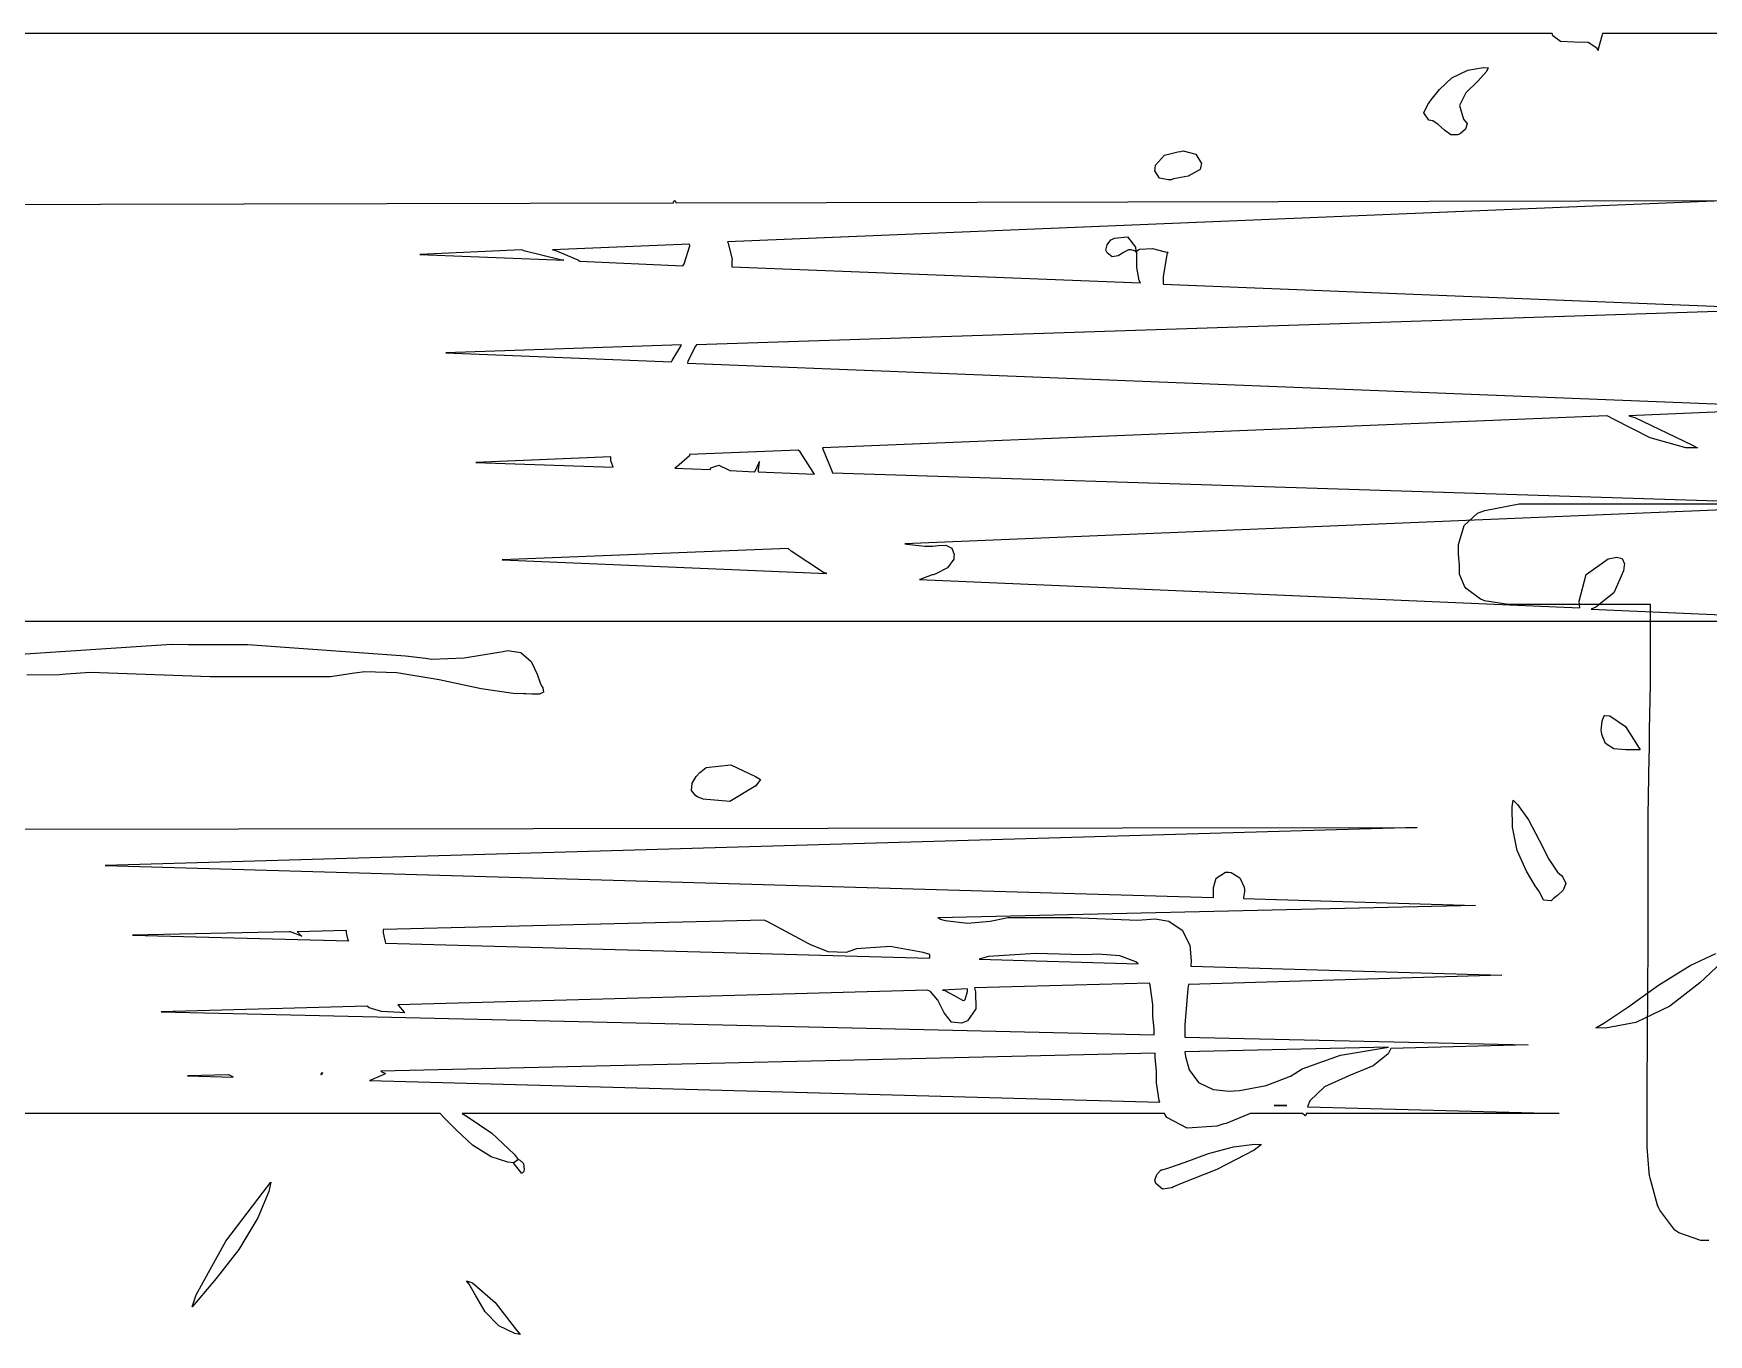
# Model space of a CAD drawing. Extents: x 103 to 248, y 22 to 332.
# Drawn here: x 129.2 to 180.9, y 223.1 to 263.2 of the extents above; entities that cross this region are included whole.
import ezdxf

# ---------------------------------------------------------------- set-up
doc = ezdxf.new("R2010")
doc.units = 0
doc.header["$MEASUREMENT"] = 0

msp = doc.modelspace()

# ---------------------------------------------------------------- linework, layer by layer
at = {"color": 32}
for points in [[(184.362, 263.208), (177.624, 263.208), (177.614, 263.164), (177.491, 262.723), (177.483, 262.679), (177.45, 262.76), (177.183, 262.931), (176.75, 262.944), (176.331, 262.957), (176.094, 263.134), (176.072, 263.208), (114.793, 263.208)], [(118.04, 257.917), (148.978, 257.987), (148.978, 258.005), (149.003, 258.049), (149.013, 258.057), (149.021, 258.049), (149.049, 258.003), (149.049, 257.987), (181.574, 258.057), (150.636, 256.786), (150.662, 256.742), (150.785, 256.241), (150.777, 256.187), (150.777, 256.143), (150.777, 256.044), (150.777, 256.01), (163.372, 255.517), (163.336, 255.589), (163.264, 255.998), (163.266, 256.378), (163.266, 256.505), (163.266, 256.505), (163.23, 256.479), (163.23, 256.469), (163.23, 256.505), (163.186, 256.505), (163.087, 256.54), (163.054, 256.54), (163.007, 256.54), (162.868, 256.471), (162.683, 256.351), (162.498, 256.318), (162.343, 256.45), (162.314, 256.505), (162.304, 256.523), (162.348, 256.696), (162.462, 256.85), (162.49, 256.858), (162.578, 256.894), (162.979, 256.934), (163.223, 256.617), (163.23, 256.505), (163.266, 256.505), (163.344, 256.559), (163.741, 256.581), (164.138, 256.479), (164.218, 256.469), (164.191, 256.391), (164.078, 255.709), (164.078, 255.481), (183.374, 254.706), (149.684, 253.611), (149.656, 253.567), (149.418, 253.101), (149.401, 253.048), (184.22, 251.671), (178.435, 251.424), (178.62, 251.364), (180.376, 250.524), (180.552, 250.436), (180.187, 250.436), (179.091, 250.746), (177.985, 251.302), (177.764, 251.424), (153.565, 250.436), (153.591, 250.376), (153.854, 249.723), (153.881, 249.66), (185.068, 248.672), (156.104, 247.474), (156.165, 247.465), (156.727, 247.403), (156.916, 247.403), (156.97, 247.403), (157.135, 247.424), (157.373, 247.431), (157.559, 247.344), (157.626, 247.148), (157.621, 247.085), (157.621, 246.998), (157.421, 246.738), (157.065, 246.549), (156.986, 246.521), (156.95, 246.513), (156.597, 246.389), (156.563, 246.379), (176.918, 245.497), (176.9, 245.71), (177.121, 246.527), (177.8, 247.007), (178.012, 247.051), (178.056, 247.06), (178.231, 247.02), (178.302, 246.855), (178.293, 246.804), (178.267, 246.637), (177.967, 245.962), (177.42, 245.517), (177.271, 245.463), (186.054, 245.074), (118.427, 245.074)], [(128.199, 244.026), (133.49, 244.379), (134.02, 244.369), (135.846, 244.369), (140.714, 244.017), (141.323, 243.946), (141.516, 243.92), (142.522, 243.96), (143.527, 244.124), (143.721, 244.158), (143.851, 244.183), (144.265, 244.126), (144.585, 243.85), (144.773, 243.454), (144.877, 243.159), (144.921, 243.064), (144.943, 243.031), (144.966, 242.897), (144.837, 242.839), (144.609, 242.841), (144.418, 242.852), (144.356, 242.852), (144.356, 242.852), (144.027, 242.859), (143.043, 243.002), (141.745, 243.276), (140.447, 243.498), (139.456, 243.532), (139.135, 243.487), (138.394, 243.373), (134.689, 243.377), (130.985, 243.506), (130.245, 243.453), (130.041, 243.435), (129.028, 243.426)], [(108.303, 238.654), (171.909, 238.724), (171.909, 238.724), (131.446, 237.56), (165.629, 236.573), (165.629, 236.627), (165.629, 236.746), (165.629, 236.784), (165.629, 236.879), (165.712, 237.161), (165.993, 237.349), (166.088, 237.349), (166.166, 237.341), (166.439, 237.178), (166.572, 236.892), (166.581, 236.82), (166.581, 236.75), (166.555, 236.565), (166.547, 236.538), (173.707, 236.325), (157.127, 235.938), (157.145, 235.938), (157.198, 235.912), (157.198, 235.902), (157.347, 235.858), (158.044, 235.78), (158.74, 235.841), (158.89, 235.868), (159.287, 235.948), (161.276, 235.952), (163.282, 235.868), (163.689, 235.902), (163.827, 235.914), (164.253, 235.84), (164.663, 235.563), (164.893, 235.095), (164.94, 234.614), (164.924, 234.457), (174.519, 234.174), (164.853, 233.892), (164.835, 233.759), (164.747, 232.642), (164.747, 232.268), (175.331, 232.022), (171.097, 231.915), (171.016, 231.754), (170.55, 231.378), (169.797, 231.071), (169.048, 230.736), (168.593, 230.297), (168.522, 230.117), (176.283, 229.905), (168.487, 229.905), (168.487, 229.888), (168.46, 229.835), (168.451, 229.835), (168.442, 229.844), (168.369, 229.905), (168.345, 229.905), (166.758, 229.905), (166.686, 229.879), (166.017, 229.606), (165.946, 229.588), (165.725, 229.518), (164.817, 229.456), (164.191, 229.783), (164.112, 229.905), (142.452, 229.905), (142.61, 229.817), (143.368, 229.306), (144.056, 228.654), (144.18, 228.494), (144.224, 228.486), (144.347, 228.371), (144.365, 228.185), (144.356, 228.141), (144.356, 228.124), (144.303, 228.071), (144.286, 228.071), (144.268, 228.098), (144.056, 228.362), (144.04, 228.388), (144.048, 228.398), (144.162, 228.486), (144.18, 228.494), (144.17, 228.486), (144.056, 228.398), (144.04, 228.388), (143.863, 228.406), (143.348, 228.577), (142.777, 228.936), (142.273, 229.401), (141.905, 229.781), (141.781, 229.905), (108.692, 229.905)], [(181.287, 234.564), (180.626, 233.941), (179.695, 233.214), (178.646, 232.711), (177.717, 232.54), (177.411, 232.551), (177.666, 232.695), (178.401, 233.189), (179.352, 233.866), (180.327, 234.476), (181.121, 234.839)]]:
    msp.add_lwpolyline(points, dxfattribs=at)
for points in [[(172.262, 261.056), (172.339, 261.167), (172.592, 261.486), (172.98, 261.841), (173.466, 262.078), (173.939, 262.155), (174.096, 262.15), (174.044, 262.034), (173.778, 261.736), (173.403, 261.382), (173.207, 260.99), (173.339, 260.565), (173.426, 260.456), (173.447, 260.427), (173.398, 260.254), (173.24, 260.121), (173.214, 260.103), (173.155, 260.08), (172.946, 260.085), (172.745, 260.223), (172.558, 260.406), (172.391, 260.515), (172.332, 260.526), (172.267, 260.539), (172.11, 260.765), (172.234, 261.021), (172.262, 261.056)], [(163.829, 259.045), (163.838, 259.152), (164.112, 259.456), (164.527, 259.558), (164.607, 259.574), (164.695, 259.592), (165.082, 259.49), (165.258, 259.195), (165.24, 259.115), (165.214, 259.02), (164.848, 258.811), (164.394, 258.728), (164.324, 258.692), (164.232, 258.692), (163.958, 258.75), (163.821, 258.976), (163.829, 259.045)], [(146.086, 256.187), (149.261, 256.046), (149.305, 256.109), (149.48, 256.664), (149.472, 256.716), (145.238, 256.54), (145.317, 256.523), (146.024, 256.231), (146.086, 256.187)], [(144.286, 256.54), (141.147, 256.399), (145.591, 256.223), (145.485, 256.232), (144.4, 256.496), (144.286, 256.54)], [(148.908, 253.082), (148.934, 253.126), (149.197, 253.567), (149.225, 253.611), (141.957, 253.365), (148.908, 253.082)], [(147.038, 250.083), (147.038, 250.101), (147.038, 250.143), (147.038, 250.155), (142.875, 249.979), (147.108, 249.837), (147.099, 249.864), (147.038, 250.03), (147.038, 250.083)], [(149.013, 249.803), (150.107, 249.767), (150.128, 249.818), (150.367, 249.895), (150.653, 249.767), (150.706, 249.731), (151.482, 249.696), (151.491, 249.714), (151.614, 249.979), (151.624, 250.013), (151.614, 249.987), (151.588, 249.769), (151.588, 249.696), (153.318, 249.626), (153.282, 249.688), (152.876, 250.314), (152.823, 250.366), (149.472, 250.226), (149.462, 250.191), (149.065, 249.838), (149.013, 249.803)], [(152.506, 247.333), (143.687, 246.98), (153.705, 246.556), (153.599, 246.592), (152.602, 247.245), (152.506, 247.333)], [(177.694, 242.182), (177.843, 242.174), (178.333, 241.839), (178.7, 241.256), (178.788, 241.124), (178.676, 241.124), (178.342, 241.118), (177.976, 241.155), (177.716, 241.318), (177.598, 241.595), (177.588, 241.689), (177.578, 241.733), (177.614, 242.001), (177.673, 242.182), (177.694, 242.182)], [(151.658, 240.206), (151.509, 240.013), (150.715, 239.532), (149.885, 239.598), (149.718, 239.677), (149.662, 239.705), (149.531, 239.868), (149.546, 240.093), (149.673, 240.304), (149.783, 240.421), (149.824, 240.454), (149.983, 240.578), (150.741, 240.661), (151.5, 240.304), (151.658, 240.206)], [(176.072, 236.502), (176.036, 236.467), (175.806, 236.485), (175.674, 236.74), (175.647, 236.784), (175.548, 236.929), (175.278, 237.38), (174.994, 238.019), (174.843, 238.74), (174.841, 239.368), (174.872, 239.572), (175.005, 239.438), (175.34, 238.966), (175.665, 238.341), (175.963, 237.751), (176.237, 237.352), (176.353, 237.243), (176.401, 237.199), (176.492, 236.999), (176.411, 236.794), (176.229, 236.629), (176.106, 236.538), (176.072, 236.502)], [(138.888, 235.549), (137.371, 235.515), (137.379, 235.507), (137.495, 235.383), (137.513, 235.373), (137.477, 235.383), (137.159, 235.507), (137.124, 235.515), (132.292, 235.409), (138.958, 235.233), (138.941, 235.251), (138.888, 235.475), (138.888, 235.549)], [(140.089, 235.162), (156.88, 234.703), (156.88, 234.731), (156.88, 234.79), (156.88, 234.81), (156.676, 234.871), (155.658, 235.06), (154.621, 234.986), (154.41, 234.914), (154.295, 234.87), (153.744, 234.894), (153.21, 235.11), (153.106, 235.162), (152.99, 235.224), (151.879, 235.815), (151.765, 235.868), (140.017, 235.585), (140.017, 235.481), (140.079, 235.198), (140.089, 235.162)], [(163.3, 234.527), (163.23, 234.589), (162.741, 234.774), (162.056, 234.819), (161.889, 234.81), (161.598, 234.801), (160.143, 234.845), (158.688, 234.748), (158.397, 234.667), (163.3, 234.527)], [(157.938, 232.727), (157.853, 232.694), (157.543, 232.723), (157.321, 233.01), (157.124, 233.402), (156.904, 233.668), (156.81, 233.715), (140.476, 233.256), (140.492, 233.24), (140.67, 233.037), (140.688, 233.01), (140.538, 233.019), (139.973, 233.05), (139.584, 233.17), (139.524, 233.222), (133.174, 233.046), (163.795, 232.34), (163.795, 232.517), (163.759, 232.913), (163.759, 233.046), (163.759, 233.266), (163.671, 233.866), (163.653, 233.928), (158.257, 233.785), (158.283, 233.663), (158.295, 233.138), (158.043, 232.771), (157.938, 232.727)], [(157.938, 233.398), (157.964, 233.425), (158.044, 233.67), (158.044, 233.751), (157.269, 233.715), (157.339, 233.699), (157.63, 233.545), (157.885, 233.408), (157.938, 233.398)], [(166.265, 230.61), (166.431, 230.62), (167.251, 230.77), (168.002, 231.061), (168.135, 231.14), (168.363, 231.282), (169.54, 231.705), (170.771, 231.917), (171.027, 231.951), (164.747, 231.811), (164.758, 231.672), (164.874, 231.257), (165.161, 230.867), (165.62, 230.651), (166.105, 230.6), (166.265, 230.61)], [(163.829, 231.775), (139.947, 231.21), (139.955, 231.202), (140.071, 231.15), (140.089, 231.14), (140.045, 231.114), (139.638, 230.939), (139.594, 230.929), (163.971, 230.258), (163.953, 230.312), (163.865, 230.853), (163.865, 231.033), (163.865, 231.22), (163.829, 231.637), (163.829, 231.775)], [(135.254, 231.105), (133.985, 231.069), (135.396, 231.033), (135.387, 231.043), (135.263, 231.097), (135.254, 231.105)], [(138.113, 231.105), (138.113, 231.123), (138.148, 231.176), (138.148, 231.176), (138.148, 231.159), (138.121, 231.105), (138.113, 231.105)], [(167.499, 230.152), (167.886, 230.152), (167.851, 230.161), (167.525, 230.161), (167.499, 230.152)], [(163.829, 227.824), (163.82, 227.852), (163.882, 228.028), (164.014, 228.169), (164.042, 228.177), (164.221, 228.224), (164.749, 228.408), (165.469, 228.672), (166.244, 228.883), (166.894, 228.96), (167.11, 228.953), (166.88, 228.776), (165.725, 228.181), (164.605, 227.746), (164.394, 227.648), (164.341, 227.622), (164.058, 227.578), (163.844, 227.754), (163.829, 227.824)], [(134.126, 223.944), (134.249, 224.314), (135.17, 225.972), (136.323, 227.489), (136.561, 227.788), (136.49, 227.509), (136.154, 226.697), (135.567, 225.721), (134.867, 224.819), (134.311, 224.163), (134.126, 223.944)], [(142.592, 224.755), (142.777, 224.685), (143.474, 224.086), (144.1, 223.272), (144.25, 223.096), (144.078, 223.129), (143.589, 223.366), (143.17, 223.793), (142.875, 224.288), (142.674, 224.648), (142.592, 224.755)]]:
    msp.add_lwpolyline(points, close=True, dxfattribs=at)
at = {"color": 7}
msp.add_lwpolyline([(180.905, 225.99), (180.657, 225.99), (179.977, 226.227), (179.917, 226.271), (179.855, 226.315), (179.386, 226.934), (179.352, 227.013), (179.316, 227.084), (179.087, 227.912), (179.071, 228.001), (179.061, 228.089), (178.999, 228.87), (178.999, 229.129), (178.999, 230.761), (179.025, 235.136), (179.035, 235.656), (179.035, 236.345), (179.035, 237.892), (179.035, 238.408), (179.035, 239.087), (179.061, 240.903), (179.071, 241.124), (179.071, 241.741), (179.105, 243.13), (179.105, 243.593), (179.105, 244.096), (179.105, 245.227), (179.105, 245.604), (174.978, 245.604), (174.713, 245.604), (173.98, 245.719), (173.919, 245.746), (173.857, 245.772), (173.416, 246.098), (173.39, 246.133), (173.363, 246.169), (173.214, 246.539), (173.214, 246.662), (173.214, 246.812), (173.178, 247.15), (173.178, 247.261), (173.178, 247.456), (173.359, 248.035), (173.769, 248.418), (173.883, 248.462), (173.998, 248.506), (175.049, 248.708), (175.401, 248.708), (187.537, 248.708)], dxfattribs=at)

doc.saveas('drawing.dxf')
